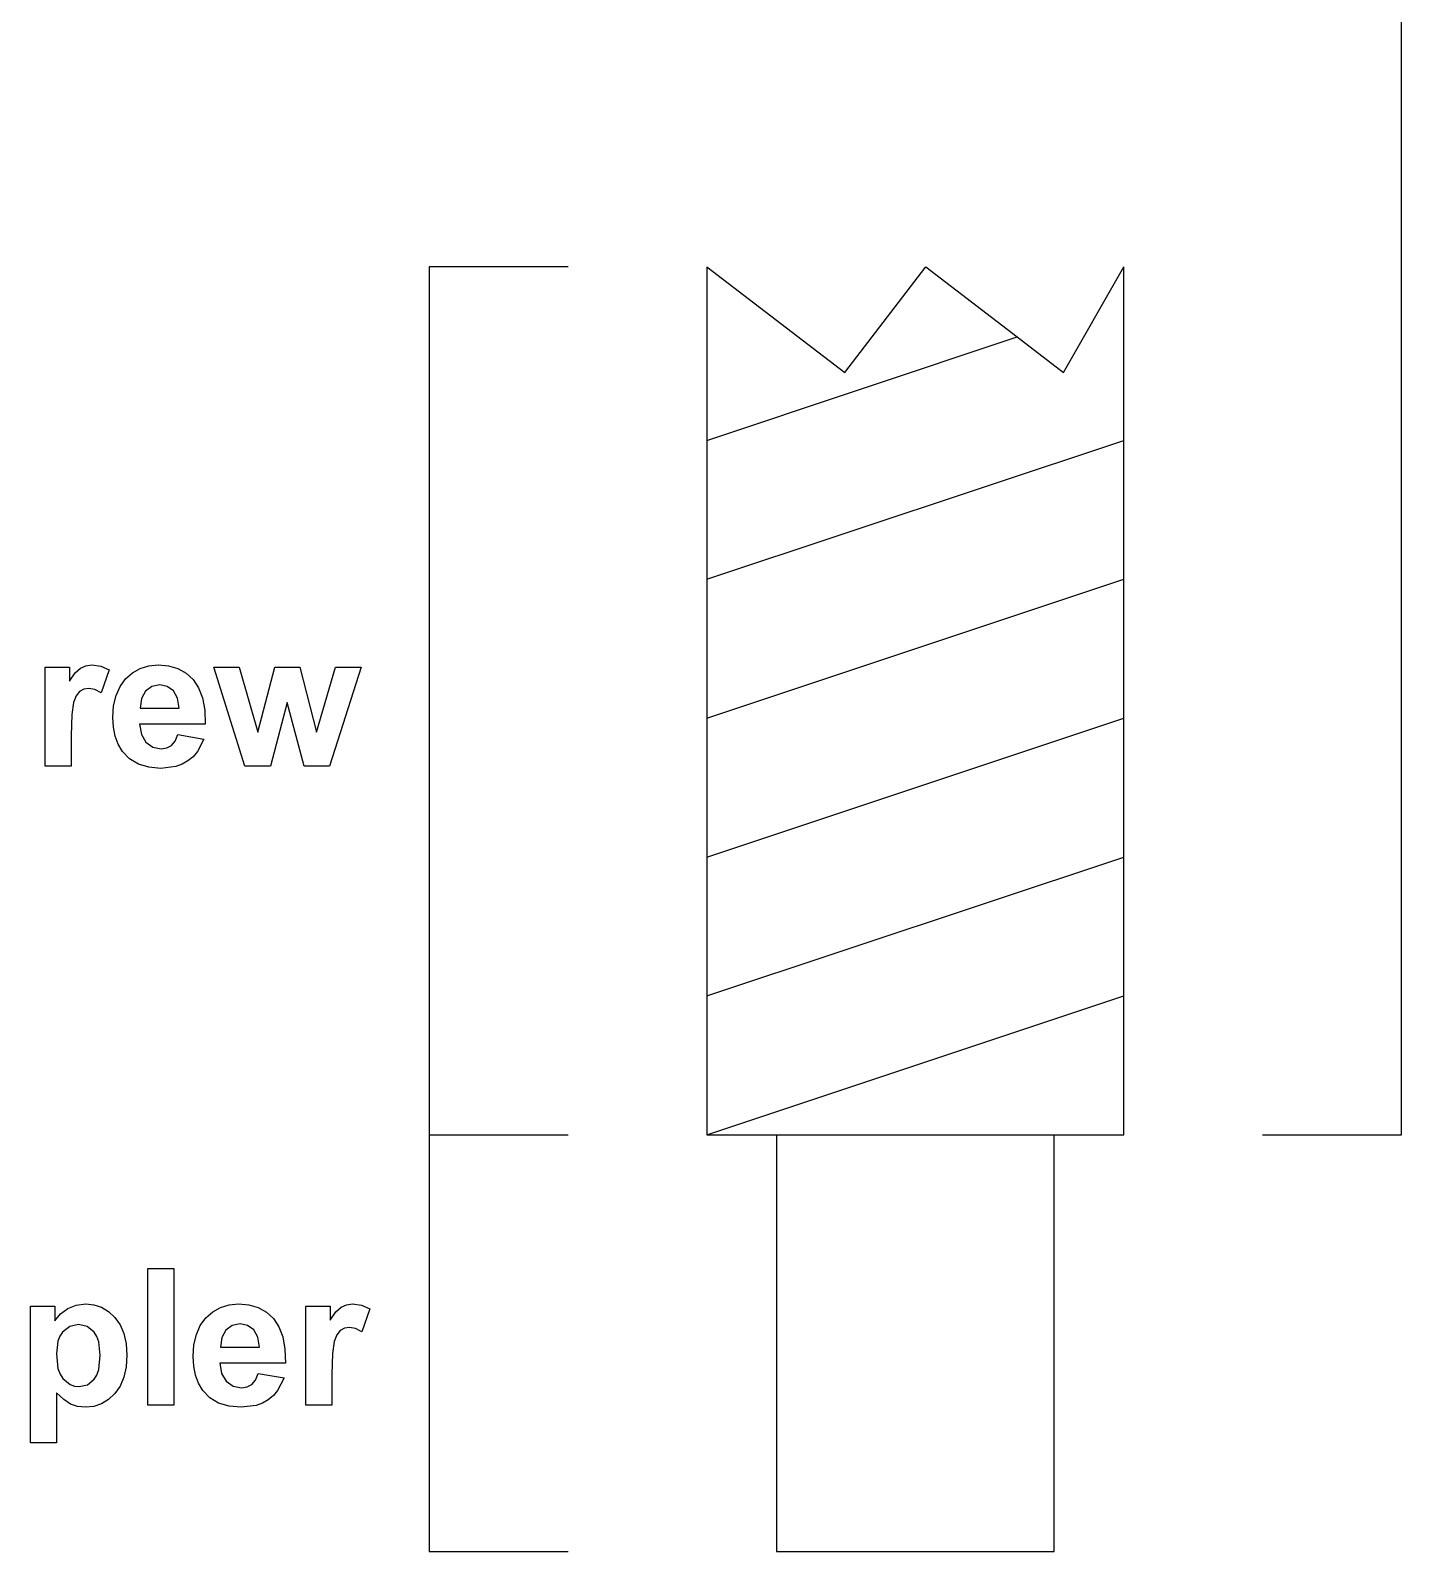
# Model space of a CAD drawing. Header units: metres. Extents: x -79 to 184, y 27 to 122.
# Drawn here: x -0.48 to 39, y 27.2 to 71.01 of the extents above; entities that cross this region are included whole.
import ezdxf

# ---------------------------------------------------------------- set-up
doc = ezdxf.new("R2010")
doc.units = ezdxf.units.M

msp = doc.modelspace()

# ---------------------------------------------------------------- linework, layer by layer
at = {"layer": '12mm x 8.00mm fo'}
for p, q in [((2.899, 31.418, 0.02), (2.899, 35.351, 0.02)), ((2.899, 35.351, 0.02), (3.652, 35.351, 0.02)), ((3.652, 35.351, 0.02), (3.652, 31.418, 0.02)), ((-0.479, 34.268, 0.02), (0.224, 34.268, 0.02)), ((-0.479, 30.335, 0.02), (-0.479, 34.268, 0.02)), ((0.224, 34.268, 0.02), (0.224, 33.849, 0.02)), ((0.385, 34.044, 0.02), (0.594, 34.198, 0.02)), ((0.594, 34.198, 0.02), (0.84, 34.298, 0.02)), ((0.84, 34.298, 0.02), (1.112, 34.332, 0.02)), ((1.112, 34.332, 0.02), (1.351, 34.308, 0.02)), ((1.351, 34.308, 0.02), (1.571, 34.235, 0.02)), ((1.571, 34.235, 0.02), (1.772, 34.113, 0.02)), ((4.773, 34.106, 0.02), (4.995, 34.232, 0.02)), ((4.995, 34.232, 0.02), (5.241, 34.307, 0.02)), ((5.241, 34.307, 0.02), (5.512, 34.332, 0.02)), ((5.512, 34.332, 0.02), (5.813, 34.306, 0.02)), ((5.813, 34.306, 0.02), (6.08, 34.227, 0.02)), ((6.08, 34.227, 0.02), (6.314, 34.096, 0.02)), ((7.449, 31.418, 0.02), (7.449, 34.268, 0.02)), ((7.449, 34.268, 0.02), (8.149, 34.268, 0.02)), ((8.149, 34.268, 0.02), (8.149, 33.862, 0.02)), ((8.319, 34.101, 0.02), (8.472, 34.241, 0.02)), ((8.472, 34.241, 0.02), (8.625, 34.309, 0.02)), ((8.625, 34.309, 0.02), (8.798, 34.332, 0.02)), ((8.798, 34.332, 0.02), (9.051, 34.296, 0.02)), ((9.051, 34.296, 0.02), (9.294, 34.19, 0.02)), ((9.294, 34.19, 0.02), (9.061, 33.532, 0.02)), ((0.224, 33.849, 0.02), (0.385, 34.044, 0.02)), ((0.908, 33.736, 0.02), (0.655, 33.683, 0.02)), ((1.152, 33.682, 0.02), (0.908, 33.736, 0.02)), ((1.772, 34.113, 0.02), (1.954, 33.943, 0.02)), ((1.954, 33.943, 0.02), (2.106, 33.729, 0.02)), ((4.413, 33.711, 0.02), (4.575, 33.931, 0.02)), ((4.575, 33.931, 0.02), (4.773, 34.106, 0.02)), ((5.557, 33.755, 0.02), (5.332, 33.71, 0.02)), ((5.77, 33.713, 0.02), (5.557, 33.755, 0.02)), ((6.314, 34.096, 0.02), (6.515, 33.912, 0.02)), ((6.515, 33.912, 0.02), (6.675, 33.674, 0.02)), ((8.149, 33.862, 0.02), (8.319, 34.101, 0.02)), ((0.369, 33.404, 0.02), (0.312, 33.258, 0.02)), ((0.449, 33.523, 0.02), (0.369, 33.404, 0.02)), ((0.655, 33.683, 0.02), (0.449, 33.523, 0.02)), ((1.353, 33.519, 0.02), (1.152, 33.682, 0.02)), ((1.432, 33.396, 0.02), (1.353, 33.519, 0.02)), ((1.488, 33.244, 0.02), (1.432, 33.396, 0.02)), ((2.106, 33.729, 0.02), (2.214, 33.477, 0.02)), ((2.214, 33.477, 0.02), (2.279, 33.187, 0.02)), ((4.228, 33.156, 0.02), (4.298, 33.453, 0.02)), ((4.298, 33.453, 0.02), (4.413, 33.711, 0.02)), ((5.029, 33.363, 0.02), (4.991, 33.087, 0.02)), ((5.149, 33.575, 0.02), (5.029, 33.363, 0.02)), ((5.332, 33.71, 0.02), (5.149, 33.575, 0.02)), ((5.949, 33.585, 0.02), (5.77, 33.713, 0.02)), ((6.072, 33.375, 0.02), (5.949, 33.585, 0.02)), ((6.118, 33.087, 0.02), (6.072, 33.375, 0.02)), ((6.675, 33.674, 0.02), (6.787, 33.381, 0.02)), ((6.787, 33.381, 0.02), (6.85, 33.031, 0.02)), ((8.34, 33.446, 0.02), (8.265, 33.253, 0.02)), ((8.439, 33.569, 0.02), (8.34, 33.446, 0.02)), ((8.561, 33.634, 0.02), (8.439, 33.569, 0.02)), ((8.707, 33.656, 0.02), (8.561, 33.634, 0.02)), ((8.877, 33.625, 0.02), (8.707, 33.656, 0.02)), ((9.061, 33.532, 0.02), (8.877, 33.625, 0.02)), ((0.312, 33.258, 0.02), (0.267, 32.891, 0.02)), ((0.267, 32.891, 0.02), (0.314, 32.474, 0.02)), ((1.533, 32.854, 0.02), (1.488, 33.244, 0.02)), ((2.279, 33.187, 0.02), (2.3, 32.859, 0.02)), ((2.3, 32.859, 0.02), (2.279, 32.522, 0.02)), ((4.205, 32.822, 0.02), (4.228, 33.156, 0.02)), ((4.991, 33.087, 0.02), (6.118, 33.087, 0.02)), ((6.85, 33.031, 0.02), (6.866, 32.626, 0.02)), ((8.218, 32.901, 0.02), (8.202, 32.298, 0.02)), ((8.265, 33.253, 0.02), (8.218, 32.901, 0.02)), ((0.314, 32.474, 0.02), (0.374, 32.312, 0.02)), ((1.435, 32.285, 0.02), (1.489, 32.441, 0.02)), ((1.489, 32.441, 0.02), (1.533, 32.854, 0.02)), ((2.279, 32.522, 0.02), (2.213, 32.225, 0.02)), ((4.223, 32.538, 0.02), (4.205, 32.822, 0.02)), ((4.276, 32.28, 0.02), (4.223, 32.538, 0.02)), ((6.866, 32.626, 0.02), (4.978, 32.626, 0.02)), ((4.978, 32.626, 0.02), (5.027, 32.328, 0.02)), ((0.374, 32.312, 0.02), (0.457, 32.182, 0.02)), ((0.457, 32.182, 0.02), (0.669, 32.01, 0.02)), ((0.669, 32.01, 0.02), (0.79, 31.967, 0.02)), ((0.921, 31.952, 0.02), (1.162, 32.005, 0.02)), ((1.162, 32.005, 0.02), (1.359, 32.163, 0.02)), ((1.359, 32.163, 0.02), (1.435, 32.285, 0.02)), ((2.213, 32.225, 0.02), (2.104, 31.967, 0.02)), ((4.364, 32.047, 0.02), (4.276, 32.28, 0.02)), ((4.487, 31.84, 0.02), (4.364, 32.047, 0.02)), ((5.027, 32.328, 0.02), (5.16, 32.104, 0.02)), ((5.16, 32.104, 0.02), (5.356, 31.964, 0.02)), ((5.758, 31.942, 0.02), (5.893, 32.014, 0.02)), ((5.893, 32.014, 0.02), (5.999, 32.14, 0.02)), ((5.999, 32.14, 0.02), (6.075, 32.325, 0.02)), ((6.075, 32.325, 0.02), (6.826, 32.199, 0.02)), ((6.826, 32.199, 0.02), (6.639, 31.835, 0.02)), ((8.202, 32.298, 0.02), (8.202, 31.418, 0.02)), ((0.482, 31.575, 0.02), (0.275, 31.77, 0.02)), ((0.275, 31.77, 0.02), (0.275, 30.335, 0.02)), ((0.679, 31.448, 0.02), (0.482, 31.575, 0.02)), ((0.79, 31.967, 0.02), (0.921, 31.952, 0.02)), ((1.768, 31.577, 0.02), (1.566, 31.453, 0.02)), ((1.952, 31.75, 0.02), (1.768, 31.577, 0.02)), ((2.104, 31.967, 0.02), (1.952, 31.75, 0.02)), ((4.689, 31.627, 0.02), (4.487, 31.84, 0.02)), ((4.94, 31.475, 0.02), (4.689, 31.627, 0.02)), ((5.356, 31.964, 0.02), (5.595, 31.917, 0.02)), ((5.595, 31.917, 0.02), (5.758, 31.942, 0.02)), ((6.369, 31.57, 0.02), (6.203, 31.476, 0.02)), ((6.515, 31.69, 0.02), (6.369, 31.57, 0.02)), ((6.639, 31.835, 0.02), (6.515, 31.69, 0.02)), ((0.881, 31.378, 0.02), (0.679, 31.448, 0.02)), ((1.107, 31.354, 0.02), (0.881, 31.378, 0.02)), ((1.345, 31.379, 0.02), (1.107, 31.354, 0.02)), ((1.566, 31.453, 0.02), (1.345, 31.379, 0.02)), ((3.652, 31.418, 0.02), (2.899, 31.418, 0.02)), ((5.239, 31.384, 0.02), (4.94, 31.475, 0.02)), ((5.587, 31.354, 0.02), (5.239, 31.384, 0.02)), ((6.017, 31.408, 0.02), (5.587, 31.354, 0.02)), ((6.203, 31.476, 0.02), (6.017, 31.408, 0.02)), ((8.202, 31.418, 0.02), (7.449, 31.418, 0.02)), ((0.275, 30.335, 0.02), (-0.479, 30.335, 0.02))]:
    msp.add_line(p, q, dxfattribs=at)
at = {"layer": 'Layer0'}
for p, q in [((39, 39.2), (39, 100)), ((15, 64.2), (11, 64.2)), ((11, 64.2), (11, 39.2)), ((19, 64.2), (19, 59.2)), ((19, 64.2), (22.966, 61.155)), ((22.966, 61.155), (25.304, 64.2)), ((25.304, 64.2), (27.936, 62.179)), ((29.27, 61.155), (31, 64.2)), ((31, 59.2), (31, 64.2)), ((19, 59.2), (27.936, 62.179)), ((27.936, 62.179), (29.27, 61.155)), ((19, 59.2), (19, 55.2)), ((19, 55.2), (31, 59.2)), ((31, 55.2), (31, 59.2)), ((19, 55.2), (19, 51.2)), ((19, 51.2), (31, 55.2)), ((31, 51.2), (31, 55.2)), ((19, 47.2), (31, 51.2)), ((19, 51.2), (19, 47.2)), ((31, 47.2), (31, 51.2)), ((19, 47.2), (19, 43.2)), ((19, 43.2), (31, 47.2)), ((31, 43.2), (31, 47.2)), ((19, 39.2), (31, 43.2)), ((19, 43.2), (19, 39.2)), ((31, 39.2), (31, 43.2)), ((11, 39.2), (11, 27.2)), ((11, 39.2), (15, 39.2)), ((19, 39.2), (21, 39.2)), ((21, 39.2), (29, 39.2)), ((21, 39.2), (21, 27.2)), ((29, 27.2), (29, 39.2)), ((29, 39.2), (31, 39.2)), ((35, 39.2), (39, 39.2)), ((11, 27.2), (15, 27.2)), ((21, 27.2), (29, 27.2))]:
    msp.add_line(p, q, dxfattribs=at)
at = {"layer": 'Rest of 1204 Bal#1'}
for p, q in [((-0.058, 49.82, 0.02), (-0.058, 52.669, 0.02)), ((-0.058, 52.669, 0.02), (0.642, 52.669, 0.02)), ((0.642, 52.669, 0.02), (0.642, 52.264, 0.02)), ((0.813, 52.502, 0.02), (0.966, 52.642, 0.02)), ((0.966, 52.642, 0.02), (1.119, 52.71, 0.02)), ((1.119, 52.71, 0.02), (1.291, 52.733, 0.02)), ((1.291, 52.733, 0.02), (1.544, 52.698, 0.02)), ((1.544, 52.698, 0.02), (1.788, 52.591, 0.02)), ((1.788, 52.591, 0.02), (1.554, 51.934, 0.02)), ((2.46, 52.508, 0.02), (2.682, 52.633, 0.02)), ((2.682, 52.633, 0.02), (2.928, 52.708, 0.02)), ((2.928, 52.708, 0.02), (3.199, 52.733, 0.02)), ((3.199, 52.733, 0.02), (3.5, 52.707, 0.02)), ((3.5, 52.707, 0.02), (3.768, 52.628, 0.02)), ((3.768, 52.628, 0.02), (4.002, 52.497, 0.02)), ((5.699, 49.82, 0.02), (4.798, 52.669, 0.02)), ((4.798, 52.669, 0.02), (5.53, 52.669, 0.02)), ((5.53, 52.669, 0.02), (6.064, 50.802, 0.02)), ((6.064, 50.802, 0.02), (6.555, 52.669, 0.02)), ((6.555, 52.669, 0.02), (7.282, 52.669, 0.02)), ((7.282, 52.669, 0.02), (7.757, 50.802, 0.02)), ((7.757, 50.802, 0.02), (8.302, 52.669, 0.02)), ((9.045, 52.669, 0.02), (8.13, 49.82, 0.02)), ((8.302, 52.669, 0.02), (9.045, 52.669, 0.02)), ((0.642, 52.264, 0.02), (0.813, 52.502, 0.02)), ((2.101, 52.112, 0.02), (2.263, 52.332, 0.02)), ((2.263, 52.332, 0.02), (2.46, 52.508, 0.02)), ((3.245, 52.156, 0.02), (3.019, 52.111, 0.02)), ((3.458, 52.114, 0.02), (3.245, 52.156, 0.02)), ((4.002, 52.497, 0.02), (4.202, 52.313, 0.02)), ((4.202, 52.313, 0.02), (4.362, 52.076, 0.02)), ((0.834, 51.848, 0.02), (0.759, 51.655, 0.02)), ((0.932, 51.97, 0.02), (0.834, 51.848, 0.02)), ((1.054, 52.035, 0.02), (0.932, 51.97, 0.02)), ((1.2, 52.057, 0.02), (1.054, 52.035, 0.02)), ((1.371, 52.026, 0.02), (1.2, 52.057, 0.02)), ((1.554, 51.934, 0.02), (1.371, 52.026, 0.02)), ((1.916, 51.558, 0.02), (1.985, 51.854, 0.02)), ((1.985, 51.854, 0.02), (2.101, 52.112, 0.02)), ((2.717, 51.765, 0.02), (2.678, 51.488, 0.02)), ((2.837, 51.977, 0.02), (2.717, 51.765, 0.02)), ((3.019, 52.111, 0.02), (2.837, 51.977, 0.02)), ((3.636, 51.986, 0.02), (3.458, 52.114, 0.02)), ((3.759, 51.776, 0.02), (3.636, 51.986, 0.02)), ((3.805, 51.488, 0.02), (3.759, 51.776, 0.02)), ((4.362, 52.076, 0.02), (4.474, 51.782, 0.02)), ((4.474, 51.782, 0.02), (4.538, 51.432, 0.02)), ((0.712, 51.302, 0.02), (0.696, 50.7, 0.02)), ((0.759, 51.655, 0.02), (0.712, 51.302, 0.02)), ((1.892, 51.223, 0.02), (1.916, 51.558, 0.02)), ((2.678, 51.488, 0.02), (3.805, 51.488, 0.02)), ((4.538, 51.432, 0.02), (4.554, 51.027, 0.02)), ((6.915, 51.652, 0.02), (6.432, 49.82, 0.02)), ((7.406, 49.82, 0.02), (6.915, 51.652, 0.02)), ((1.91, 50.939, 0.02), (1.892, 51.223, 0.02)), ((1.963, 50.681, 0.02), (1.91, 50.939, 0.02)), ((4.554, 51.027, 0.02), (2.665, 51.027, 0.02)), ((2.665, 51.027, 0.02), (2.715, 50.729, 0.02)), ((0.696, 50.7, 0.02), (0.696, 49.82, 0.02)), ((2.051, 50.448, 0.02), (1.963, 50.681, 0.02)), ((2.174, 50.241, 0.02), (2.051, 50.448, 0.02)), ((2.715, 50.729, 0.02), (2.848, 50.505, 0.02)), ((2.848, 50.505, 0.02), (3.043, 50.365, 0.02)), ((3.445, 50.343, 0.02), (3.58, 50.415, 0.02)), ((3.58, 50.415, 0.02), (3.686, 50.541, 0.02)), ((3.686, 50.541, 0.02), (3.762, 50.726, 0.02)), ((3.762, 50.726, 0.02), (4.513, 50.6, 0.02)), ((4.513, 50.6, 0.02), (4.327, 50.237, 0.02)), ((2.377, 50.028, 0.02), (2.174, 50.241, 0.02)), ((2.628, 49.877, 0.02), (2.377, 50.028, 0.02)), ((3.043, 50.365, 0.02), (3.282, 50.319, 0.02)), ((3.282, 50.319, 0.02), (3.445, 50.343, 0.02)), ((4.056, 49.971, 0.02), (3.89, 49.877, 0.02)), ((4.202, 50.092, 0.02), (4.056, 49.971, 0.02)), ((4.327, 50.237, 0.02), (4.202, 50.092, 0.02)), ((0.696, 49.82, 0.02), (-0.058, 49.82, 0.02)), ((2.927, 49.786, 0.02), (2.628, 49.877, 0.02)), ((3.274, 49.755, 0.02), (2.927, 49.786, 0.02)), ((3.704, 49.809, 0.02), (3.274, 49.755, 0.02)), ((3.89, 49.877, 0.02), (3.704, 49.809, 0.02)), ((6.432, 49.82, 0.02), (5.699, 49.82, 0.02)), ((8.13, 49.82, 0.02), (7.406, 49.82, 0.02))]:
    msp.add_line(p, q, dxfattribs=at)

doc.saveas('drawing.dxf')
